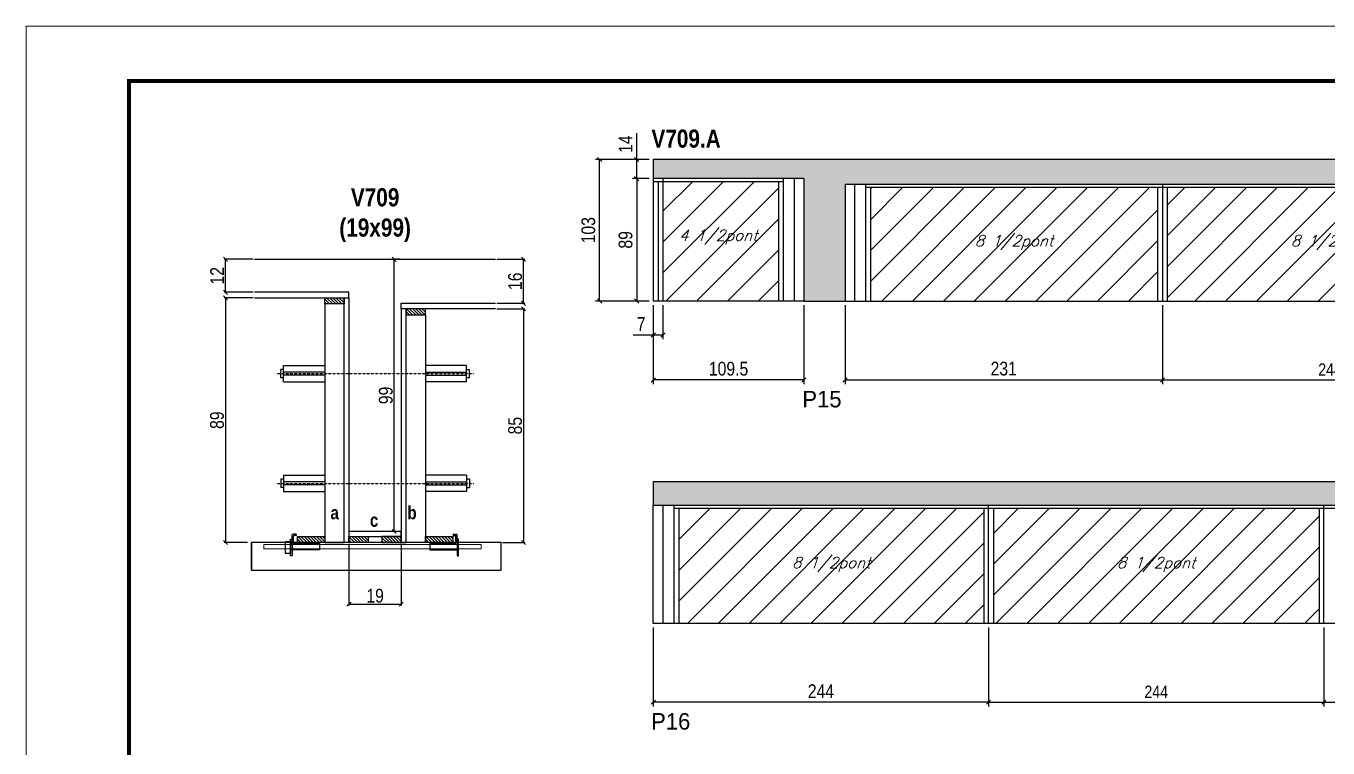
# Model space of a CAD drawing. Extents: x 13154 to 22413, y 1253 to 30260.
# Drawn here: x 17923 to 18870, y 27047 to 27572 of the extents above; entities that cross this region are included whole.
import ezdxf

# ---------------------------------------------------------------- set-up
doc = ezdxf.new("R2010")
doc.units = 0
doc.linetypes.add('DASHED', pattern=[0.75, 0.5, -0.25])
doc.linetypes.add('HIDDEN', pattern=[0.375, 0.25, -0.125])
for name, color, linetype in [('5', 5, 'Continuous'), ('barrote', 251, 'Continuous'), ('COTA', 241, 'Continuous'), ('detalhes', 4, 'Continuous'), ('NOMENCLATURA', 7, 'Continuous'), ('Painéis', 200, 'Continuous'), ('presilha', 1, 'Continuous'), ('SARR_2.2x10', 60, 'Continuous'), ('SARR_2.2x7', 40, 'Continuous'), ('SARR_3.5x7', 81, 'Continuous'), ('TENSOR', 3, 'Continuous'), ('texto', 7, 'Continuous')]:
    doc.layers.add(name, color=color, linetype=linetype)
for name, color, linetype, lineweight in [('CONCRETO', 251, 'Continuous', 25), ('Folhas', 255, 'Continuous', 9), ('Hachura', 251, 'Continuous', 9), ('SARRAFO DE PRESSAO', 251, 'DASHED', 9), ('SCO-___-LAJ', 2, 'Continuous', 0)]:
    doc.layers.add(name, color=color, linetype=linetype, lineweight=lineweight)
doc.styles.add('COTA TECNICA', font='techl___.ttf', dxfattribs={"height": 10})
doc.styles.add('COTA TECNICA 2X', font='techl___.ttf', dxfattribs={"height": 10})
doc.styles.add('COTA TECNICA-50', font='techl___.ttf', dxfattribs={"height": 9})
doc.styles.add('Romans', font='romans.shx')
doc.styles.add('ROMAS860', font='ROMAS860.SHX')
doc.styles.add('TECNICA', font='techb___.ttf', dxfattribs={"height": 10})
doc.dimstyles.new('COTA PAINEL-50', dxfattribs={"dimtxt": 9, "dimasz": 3, "dimexe": 3, "dimexo": 3, "dimgap": 3, "dimtad": 1, "dimdec": 1, "dimzin": 12, "dimdsep": 46, "dimtxsty": 'COTA TECNICA-50', "dimblk1": 'OBLIQUE', "dimblk2": 'OBLIQUE', "dimsah": 1, "dimcen": 0.9, "dimclrd": 4, "dimclre": 4, "dimclrt": 240, "dimadec": 1, "dimazin": 3, "dimtfac": 1, "dimtdec": 1, "dimtmove": 0, "dimatfit": 3, "dimfxl": 1, "dimtolj": 1, "dimtzin": 12, "dimarcsym": 0})
doc.dimstyles.new('PAINEL', dxfattribs={"dimtxt": 10, "dimasz": 3, "dimexe": 3, "dimexo": 3, "dimgap": 3, "dimtad": 1, "dimdec": 1, "dimzin": 12, "dimdsep": 46, "dimtxsty": 'COTA TECNICA', "dimblk1": 'OBLIQUE', "dimblk2": 'OBLIQUE', "dimsah": 1, "dimcen": 0.9, "dimclrd": 4, "dimclre": 4, "dimclrt": 240, "dimadec": 1, "dimazin": 3, "dimtfac": 1, "dimtdec": 1, "dimtmove": 0, "dimatfit": 3, "dimfxl": 1, "dimtolj": 1, "dimtzin": 12, "dimarcsym": 0})
doc.dimstyles.new('SECAO', dxfattribs={"dimscale": 0.333333, "dimtxt": 5, "dimasz": 9, "dimexe": 3, "dimexo": 3, "dimgap": 3, "dimtad": 1, "dimdec": 1, "dimlfac": 0.5, "dimzin": 12, "dimdsep": 46, "dimtxsty": 'COTA TECNICA 2X', "dimblk1": 'OBLIQUE', "dimblk2": 'OBLIQUE', "dimsah": 1, "dimcen": 0.9, "dimclrd": 4, "dimclre": 4, "dimclrt": 240, "dimadec": 1, "dimazin": 3, "dimtfac": 1, "dimtdec": 1, "dimtmove": 0, "dimatfit": 3, "dimfxl": 1, "dimtolj": 1, "dimtzin": 12, "dimarcsym": 0})

# ---------------------------------------------------------------- blocks, each defined once
blk = doc.blocks.new('9999999999')
at = {"layer": 'Folhas'}
blk.add_lwpolyline([(98138.98, 34190.21), (99623.98, 34190.21), (99623.98, 35240.21), (98138.98, 35240.21)], close=True, dxfattribs=at)
at = {"layer": 'Folhas', "color": 30, "const_width": 3}
blk.add_lwpolyline([(98213.98, 34230.21), (99583.98, 34230.21), (99583.98, 35200.21), (98213.98, 35200.21)], close=True, dxfattribs=at)
blk = doc.blocks.new('_Oblique')
at = {"color": 0, "linetype": 'ByBlock', "lineweight": -2}
blk.add_line((-0.5, -0.5), (0.5, 0.5), dxfattribs=at)
blk = doc.blocks.new('*D185')
at = {"layer": 'COTA', "color": 4, "linetype": 'ByBlock', "lineweight": -2, "transparency": 16777216}
for p, q in [((18379.42, 27369.05), (18379.42, 27311.62)), ((18488.92, 27369.05), (18488.92, 27311.62)), ((18488.92, 27314.62), (18379.42, 27314.62))]:
    blk.add_line(p, q, dxfattribs=at)
at = {"layer": 'Defpoints', "color": 0, "linetype": 'ByBlock', "transparency": 16777216}
for p in [(18379.42, 27372.05), (18488.92, 27372.05), (18379.42, 27314.62)]:
    blk.add_point(p, dxfattribs=at)
at = {"layer": 'COTA', "color": 4, "linetype": 'ByBlock', "lineweight": -2, "transparency": 16777216, "xscale": 3, "yscale": 3, "zscale": 3, "rotation": 180}
blk.add_blockref('_Oblique', (18379.42, 27314.62), dxfattribs=at)
at = {"layer": 'COTA', "color": 4, "linetype": 'ByBlock', "lineweight": -2, "transparency": 16777216, "xscale": 3, "yscale": 3, "zscale": 3}
blk.add_blockref('_Oblique', (18488.92, 27314.62), dxfattribs=at)
at = {"layer": 'COTA', "color": 240, "linetype": 'ByBlock', "transparency": 16777216, "insert": (18434.17, 27322.76), "char_height": 10, "attachment_point": 5, "style": 'COTA TECNICA'}
blk.add_mtext('\\A1;109.5', dxfattribs=at)
blk = doc.blocks.new('*D186')
at = {"layer": 'COTA', "color": 4, "lineweight": -2, "transparency": 16777216}
for p, q in [((18376.42, 27461.05), (18364.32, 27461.05)), ((18367.32, 27461.05), (18367.32, 27372.05)), ((18376.42, 27372.05), (18364.32, 27372.05))]:
    blk.add_line(p, q, dxfattribs=at)
at = {"layer": 'Defpoints', "color": 0, "transparency": 16777216}
for p in [(18379.42, 27461.05), (18367.32, 27372.05), (18379.42, 27372.05)]:
    blk.add_point(p, dxfattribs=at)
at = {"layer": 'COTA', "color": 4, "lineweight": -2, "transparency": 16777216, "xscale": 3, "yscale": 3, "zscale": 3}
for p, rotation in [((18367.32, 27461.05), 90), ((18367.32, 27372.05), 270)]:
    blk.add_blockref('_Oblique', p, dxfattribs=dict(at, rotation=rotation))
at = {"layer": 'COTA', "color": 240, "transparency": 16777216, "insert": (18359.22, 27416.55), "char_height": 10, "attachment_point": 5, "rotation": 90, "style": 'COTA TECNICA'}
blk.add_mtext('\\A1;89', dxfattribs=at)
blk = doc.blocks.new('*D187')
at = {"layer": 'COTA', "color": 4, "lineweight": -2, "transparency": 16777216}
for p, q in [((18367.32, 27475.05), (18367.32, 27494.17)), ((18376.42, 27475.05), (18364.32, 27475.05)), ((18367.32, 27461.05), (18367.32, 27475.05)), ((18376.42, 27461.05), (18364.32, 27461.05))]:
    blk.add_line(p, q, dxfattribs=at)
at = {"layer": 'Defpoints', "color": 0, "transparency": 16777216}
for p in [(18367.32, 27475.05), (18379.42, 27475.05), (18379.42, 27461.05)]:
    blk.add_point(p, dxfattribs=at)
at = {"layer": 'COTA', "color": 4, "lineweight": -2, "transparency": 16777216, "xscale": 3, "yscale": 3, "zscale": 3}
for p, rotation in [((18367.32, 27475.05), 90), ((18367.32, 27461.05), 270)]:
    blk.add_blockref('_Oblique', p, dxfattribs=dict(at, rotation=rotation))
at = {"layer": 'COTA', "color": 240, "transparency": 16777216, "insert": (18359.25, 27486.11), "char_height": 10, "attachment_point": 5, "rotation": 90, "style": 'COTA TECNICA'}
blk.add_mtext('\\A1;14', dxfattribs=at)
blk = doc.blocks.new('*D188')
at = {"layer": 'COTA', "color": 4, "lineweight": -2, "transparency": 16777216}
for p, q in [((18376.42, 27475.05), (18337.35, 27475.05)), ((18340.35, 27372.05), (18340.35, 27475.05)), ((18376.42, 27372.05), (18337.35, 27372.05))]:
    blk.add_line(p, q, dxfattribs=at)
at = {"layer": 'Defpoints', "color": 0, "transparency": 16777216}
for p in [(18340.35, 27475.05), (18379.42, 27475.05), (18379.42, 27372.05)]:
    blk.add_point(p, dxfattribs=at)
at = {"layer": 'COTA', "color": 4, "lineweight": -2, "transparency": 16777216, "xscale": 3, "yscale": 3, "zscale": 3}
for p, rotation in [((18340.35, 27475.05), 90), ((18340.35, 27372.05), 270)]:
    blk.add_blockref('_Oblique', p, dxfattribs=dict(at, rotation=rotation))
at = {"layer": 'COTA', "color": 240, "transparency": 16777216, "insert": (18332.13, 27423.55), "char_height": 10, "attachment_point": 5, "rotation": 90, "style": 'COTA TECNICA'}
blk.add_mtext('\\A1;103', dxfattribs=at)
blk = doc.blocks.new('*D189')
at = {"layer": 'COTA', "color": 4, "lineweight": -2, "transparency": 16777216}
for p, q in [((18379.42, 27369.05), (18379.42, 27344.3)), ((18386.42, 27369.05), (18386.42, 27344.3)), ((18379.42, 27347.3), (18364.69, 27347.3)), ((18386.42, 27347.3), (18379.42, 27347.3))]:
    blk.add_line(p, q, dxfattribs=at)
at = {"layer": 'Defpoints', "color": 0, "transparency": 16777216}
for p in [(18379.42, 27372.05), (18386.42, 27372.05), (18379.42, 27347.3)]:
    blk.add_point(p, dxfattribs=at)
at = {"layer": 'COTA', "color": 4, "lineweight": -2, "transparency": 16777216, "xscale": 3, "yscale": 3, "zscale": 3, "rotation": 180}
blk.add_blockref('_Oblique', (18379.42, 27347.3), dxfattribs=at)
at = {"layer": 'COTA', "color": 4, "lineweight": -2, "transparency": 16777216, "xscale": 3, "yscale": 3, "zscale": 3}
blk.add_blockref('_Oblique', (18386.42, 27347.3), dxfattribs=at)
at = {"layer": 'COTA', "color": 240, "transparency": 16777216, "insert": (18370.55, 27355.37), "char_height": 10, "attachment_point": 5, "style": 'COTA TECNICA'}
blk.add_mtext('\\A1;7', dxfattribs=at)
blk = doc.blocks.new('*D183')
at = {"layer": 'COTA', "color": 4, "linetype": 'ByBlock', "lineweight": -2, "transparency": 16777216}
for p, q in [((18749.92, 27369.05), (18749.92, 27311.62)), ((18993.92, 27369.05), (18993.92, 27311.62)), ((18749.92, 27314.62), (18993.92, 27314.62))]:
    blk.add_line(p, q, dxfattribs=at)
at = {"layer": 'Defpoints', "color": 0, "linetype": 'ByBlock', "transparency": 16777216}
for p in [(18749.92, 27372.05), (18993.92, 27372.05), (18993.92, 27314.62)]:
    blk.add_point(p, dxfattribs=at)
at = {"layer": 'COTA', "color": 4, "linetype": 'ByBlock', "lineweight": -2, "transparency": 16777216, "xscale": 3, "yscale": 3, "zscale": 3, "rotation": 180}
blk.add_blockref('_Oblique', (18749.92, 27314.62), dxfattribs=at)
at = {"layer": 'COTA', "color": 4, "linetype": 'ByBlock', "lineweight": -2, "transparency": 16777216, "xscale": 3, "yscale": 3, "zscale": 3}
blk.add_blockref('_Oblique', (18993.92, 27314.62), dxfattribs=at)
at = {"layer": 'COTA', "color": 240, "linetype": 'ByBlock', "transparency": 16777216, "insert": (18871.92, 27322.19), "char_height": 9, "attachment_point": 5, "style": 'COTA TECNICA-50'}
blk.add_mtext('\\A1;244', dxfattribs=at)
blk = doc.blocks.new('*D193')
at = {"layer": 'COTA', "color": 4, "lineweight": -2, "transparency": 16777216}
for p, q in [((18518.92, 27369.05), (18518.92, 27311.62)), ((18749.92, 27369.05), (18749.92, 27311.62)), ((18518.92, 27314.62), (18749.92, 27314.62))]:
    blk.add_line(p, q, dxfattribs=at)
at = {"layer": 'Defpoints', "color": 0, "transparency": 16777216}
for p in [(18518.92, 27372.05), (18749.92, 27372.05), (18749.92, 27314.62)]:
    blk.add_point(p, dxfattribs=at)
at = {"layer": 'COTA', "color": 4, "lineweight": -2, "transparency": 16777216, "xscale": 3, "yscale": 3, "zscale": 3, "rotation": 180}
blk.add_blockref('_Oblique', (18518.92, 27314.62), dxfattribs=at)
at = {"layer": 'COTA', "color": 4, "lineweight": -2, "transparency": 16777216, "xscale": 3, "yscale": 3, "zscale": 3}
blk.add_blockref('_Oblique', (18749.92, 27314.62), dxfattribs=at)
at = {"layer": 'COTA', "color": 240, "transparency": 16777216, "insert": (18634.42, 27322.84), "char_height": 10, "attachment_point": 5, "style": 'COTA TECNICA'}
blk.add_mtext('\\A1;231', dxfattribs=at)
blk = doc.blocks.new('PRESILHA METÁLICA 1')
at = {"layer": 'presilha'}
for p, q in [((6, 15.5), (7.5, 15.5)), ((6, -2.5), (6, 15.5)), ((7.5, 10.6), (7.5, 19.9)), ((7.5, 15.5), (7.5, -2.5)), ((12, 21), (8.6, 21)), ((9, 11.6), (9, 18.9)), ((12, 19.5), (9.6, 19.5)), ((12, 21), (12, 19.5)), ((0, 13), (6, 13)), ((0, 13), (0, 0)), ((6, 0), (0, 0)), ((6, 13), (6, 0)), ((37.5, 4.1), (7.5, 4.1)), ((37.5, 11), (9.6, 11)), ((37.5, 11), (37.5, 4.1)), ((7.5, -2.5), (6, -2.5))]:
    blk.add_line(p, q, dxfattribs=at)
for centre, radius, start, end in [((8.6, 19.9), 1.14, 90, 180), ((9.6, 18.9), 0.57, 90, 180), ((9.6, 11.6), 0.57, 180, 270)]:
    blk.add_arc(centre, radius, start, end, dxfattribs=at)
blk = doc.blocks.new('PRESILHA METÁLICA 2')
at = {"layer": 'presilha'}
for p, q in [((-5.2, 23.5), (-5.2, 22)), ((-5.2, 23.5), (-1.9, 23.5)), ((-5.2, 22), (-2.8, 22)), ((-2.2, 14.1), (-2.2, 21.4)), ((0.8, 18), (-0.8, 18)), ((-0.8, 18), (-0.8, 0)), ((-0.8, 14.6), (-0.8, 22.4)), ((0.8, 0), (0.8, 18)), ((-30.8, 13.5), (-30.8, 6.6)), ((-30.8, 13.5), (-2.8, 13.5)), ((-30.8, 6.6), (-0.8, 6.6)), ((-0.8, 0), (0.8, 0))]:
    blk.add_line(p, q, dxfattribs=at)
for centre, radius, start, end in [((-2.8, 21.4), 0.57, 0, 90), ((-1.9, 22.4), 1.14, 0, 90), ((-2.8, 14.1), 0.57, 270, 0)]:
    blk.add_arc(centre, radius, start, end, dxfattribs=at)
blk = doc.blocks.new('*D194')
at = {"layer": 'COTA', "color": 4, "lineweight": -2, "transparency": 16777216}
for p, q in [((18265.63, 27366.4), (18285.98, 27366.4)), ((18284.98, 27366.4), (18284.98, 27196.4)), ((18269.74, 27196.4), (18285.98, 27196.4))]:
    blk.add_line(p, q, dxfattribs=at)
at = {"layer": 'Defpoints', "color": 0, "transparency": 16777216}
for p in [(18264.63, 27366.4), (18268.74, 27196.4), (18284.98, 27196.4)]:
    blk.add_point(p, dxfattribs=at)
at = {"layer": 'COTA', "color": 4, "lineweight": -2, "transparency": 16777216, "xscale": 3, "yscale": 3, "zscale": 3}
for p, rotation in [((18284.98, 27366.4), 90), ((18284.98, 27196.4), 270)]:
    blk.add_blockref('_Oblique', p, dxfattribs=dict(at, rotation=rotation))
at = {"layer": 'COTA', "color": 240, "transparency": 16777216, "insert": (18278.85, 27281.4), "char_height": 10, "attachment_point": 5, "rotation": 90, "style": 'COTA TECNICA 2X'}
blk.add_mtext('\\A1;85', dxfattribs=at)
blk = doc.blocks.new('*D195')
at = {"layer": 'COTA', "color": 4, "lineweight": -2, "transparency": 16777216}
for p, q in [((18265.63, 27402.4), (18285.98, 27402.4)), ((18284.98, 27370.4), (18284.98, 27402.4)), ((18265.63, 27370.4), (18285.98, 27370.4))]:
    blk.add_line(p, q, dxfattribs=at)
at = {"layer": 'Defpoints', "color": 0, "transparency": 16777216}
for p in [(18264.63, 27402.4), (18284.98, 27402.4), (18264.63, 27370.4)]:
    blk.add_point(p, dxfattribs=at)
at = {"layer": 'COTA', "color": 4, "lineweight": -2, "transparency": 16777216, "xscale": 3, "yscale": 3, "zscale": 3}
for p, rotation in [((18284.98, 27402.4), 90), ((18284.98, 27370.4), 270)]:
    blk.add_blockref('_Oblique', p, dxfattribs=dict(at, rotation=rotation))
at = {"layer": 'COTA', "color": 240, "transparency": 16777216, "insert": (18278.87, 27386.4), "char_height": 10, "attachment_point": 5, "rotation": 90, "style": 'COTA TECNICA 2X'}
blk.add_mtext('\\A1;16', dxfattribs=at)
blk = doc.blocks.new('*D196')
at = {"layer": 'COTA', "color": 4, "lineweight": -2, "transparency": 16777216}
for p, q in [((18088.23, 27374.4), (18067.01, 27374.4)), ((18068.01, 27374.4), (18068.01, 27196.4)), ((18084.12, 27196.4), (18067.01, 27196.4))]:
    blk.add_line(p, q, dxfattribs=at)
at = {"layer": 'Defpoints', "color": 0, "transparency": 16777216}
for p in [(18089.23, 27374.4), (18068.01, 27196.4), (18085.12, 27196.4)]:
    blk.add_point(p, dxfattribs=at)
at = {"layer": 'COTA', "color": 4, "lineweight": -2, "transparency": 16777216, "xscale": 3, "yscale": 3, "zscale": 3}
for p, rotation in [((18068.01, 27374.4), 90), ((18068.01, 27196.4), 270)]:
    blk.add_blockref('_Oblique', p, dxfattribs=dict(at, rotation=rotation))
at = {"layer": 'COTA', "color": 240, "transparency": 16777216, "insert": (18061.91, 27285.4), "char_height": 10, "attachment_point": 5, "rotation": 90, "style": 'COTA TECNICA 2X'}
blk.add_mtext('\\A1;89', dxfattribs=at)
blk = doc.blocks.new('*D197')
at = {"layer": 'COTA', "color": 4, "lineweight": -2, "transparency": 16777216}
for p, q in [((18194.93, 27402.4), (18189.86, 27402.4)), ((18190.86, 27204.4), (18190.86, 27402.4)), ((18194.93, 27204.4), (18189.86, 27204.4))]:
    blk.add_line(p, q, dxfattribs=at)
at = {"layer": 'Defpoints', "color": 0, "transparency": 16777216}
for p in [(18190.86, 27402.4), (18195.93, 27402.4), (18195.93, 27204.4)]:
    blk.add_point(p, dxfattribs=at)
at = {"layer": 'COTA', "color": 4, "lineweight": -2, "transparency": 16777216, "xscale": 3, "yscale": 3, "zscale": 3}
for p, rotation in [((18190.86, 27402.4), 90), ((18190.86, 27204.4), 270)]:
    blk.add_blockref('_Oblique', p, dxfattribs=dict(at, rotation=rotation))
at = {"layer": 'COTA', "color": 240, "transparency": 16777216, "insert": (18184.77, 27303.4), "char_height": 10, "attachment_point": 5, "rotation": 90, "style": 'COTA TECNICA 2X'}
blk.add_mtext('\\A1;99', dxfattribs=at)
blk = doc.blocks.new('*D198')
at = {"layer": 'COTA', "color": 4, "lineweight": -2, "transparency": 16777216}
for p, q in [((18088.23, 27402.4), (18067.01, 27402.4)), ((18068.01, 27378.4), (18068.01, 27402.4)), ((18088.23, 27378.4), (18067.01, 27378.4))]:
    blk.add_line(p, q, dxfattribs=at)
at = {"layer": 'Defpoints', "color": 0, "transparency": 16777216}
for p in [(18068.01, 27402.4), (18089.23, 27402.4), (18089.23, 27378.4)]:
    blk.add_point(p, dxfattribs=at)
at = {"layer": 'COTA', "color": 4, "lineweight": -2, "transparency": 16777216, "xscale": 3, "yscale": 3, "zscale": 3}
for p, rotation in [((18068.01, 27402.4), 90), ((18068.01, 27378.4), 270)]:
    blk.add_blockref('_Oblique', p, dxfattribs=dict(at, rotation=rotation))
at = {"layer": 'COTA', "color": 240, "transparency": 16777216, "insert": (18061.95, 27390.4), "char_height": 10, "attachment_point": 5, "rotation": 90, "style": 'COTA TECNICA 2X'}
blk.add_mtext('\\A1;12', dxfattribs=at)
blk = doc.blocks.new('*D199')
at = {"layer": 'COTA', "color": 4, "lineweight": -2, "transparency": 16777216}
for p, q in [((18157.93, 27195.4), (18157.93, 27150.58)), ((18195.93, 27195.4), (18195.93, 27150.58)), ((18157.93, 27151.58), (18195.93, 27151.58))]:
    blk.add_line(p, q, dxfattribs=at)
at = {"layer": 'Defpoints', "color": 0, "transparency": 16777216}
for p in [(18157.93, 27196.4), (18195.93, 27196.4), (18195.93, 27151.58)]:
    blk.add_point(p, dxfattribs=at)
at = {"layer": 'COTA', "color": 4, "lineweight": -2, "transparency": 16777216, "xscale": 3, "yscale": 3, "zscale": 3, "rotation": 180}
blk.add_blockref('_Oblique', (18157.93, 27151.58), dxfattribs=at)
at = {"layer": 'COTA', "color": 4, "lineweight": -2, "transparency": 16777216, "xscale": 3, "yscale": 3, "zscale": 3}
blk.add_blockref('_Oblique', (18195.93, 27151.58), dxfattribs=at)
at = {"layer": 'COTA', "color": 240, "transparency": 16777216, "insert": (18176.93, 27157.67), "char_height": 10, "attachment_point": 5, "style": 'COTA TECNICA 2X'}
blk.add_mtext('\\A1;19', dxfattribs=at)
blk = doc.blocks.new('*D202')
at = {"layer": 'COTA', "color": 4, "linetype": 'ByBlock', "lineweight": -2, "transparency": 16777216}
for p, q in [((18623.42, 27134.55), (18623.42, 27077.26)), ((18867.42, 27134.55), (18867.42, 27077.26)), ((18623.42, 27080.26), (18867.42, 27080.26))]:
    blk.add_line(p, q, dxfattribs=at)
at = {"layer": 'Defpoints', "color": 0, "linetype": 'ByBlock', "transparency": 16777216}
for p in [(18623.42, 27137.55), (18867.42, 27137.55), (18867.42, 27080.26)]:
    blk.add_point(p, dxfattribs=at)
at = {"layer": 'COTA', "color": 4, "linetype": 'ByBlock', "lineweight": -2, "transparency": 16777216, "xscale": 3, "yscale": 3, "zscale": 3, "rotation": 180}
blk.add_blockref('_Oblique', (18623.42, 27080.26), dxfattribs=at)
at = {"layer": 'COTA', "color": 4, "linetype": 'ByBlock', "lineweight": -2, "transparency": 16777216, "xscale": 3, "yscale": 3, "zscale": 3}
blk.add_blockref('_Oblique', (18867.42, 27080.26), dxfattribs=at)
at = {"layer": 'COTA', "color": 240, "linetype": 'ByBlock', "transparency": 16777216, "insert": (18745.42, 27087.82), "char_height": 9, "attachment_point": 5, "style": 'COTA TECNICA-50'}
blk.add_mtext('\\A1;244', dxfattribs=at)
blk = doc.blocks.new('*D203')
at = {"layer": 'COTA', "color": 4, "linetype": 'ByBlock', "lineweight": -2, "transparency": 16777216}
for p, q in [((18379.42, 27134.55), (18379.42, 27077.26)), ((18623.42, 27134.55), (18623.42, 27077.26)), ((18623.42, 27080.26), (18379.42, 27080.26))]:
    blk.add_line(p, q, dxfattribs=at)
at = {"layer": 'Defpoints', "color": 0, "linetype": 'ByBlock', "transparency": 16777216}
for p in [(18379.42, 27137.55), (18623.42, 27137.55), (18379.42, 27080.26)]:
    blk.add_point(p, dxfattribs=at)
at = {"layer": 'COTA', "color": 4, "linetype": 'ByBlock', "lineweight": -2, "transparency": 16777216, "xscale": 3, "yscale": 3, "zscale": 3, "rotation": 180}
blk.add_blockref('_Oblique', (18379.42, 27080.26), dxfattribs=at)
at = {"layer": 'COTA', "color": 4, "linetype": 'ByBlock', "lineweight": -2, "transparency": 16777216, "xscale": 3, "yscale": 3, "zscale": 3}
blk.add_blockref('_Oblique', (18623.42, 27080.26), dxfattribs=at)
at = {"layer": 'COTA', "color": 240, "linetype": 'ByBlock', "transparency": 16777216, "insert": (18501.42, 27088.33), "char_height": 10, "attachment_point": 5, "style": 'COTA TECNICA'}
blk.add_mtext('\\A1;244', dxfattribs=at)
blk = doc.blocks.new('*D209')
at = {"layer": 'COTA', "color": 4, "lineweight": -2, "transparency": 16777216}
for p, q in [((18867.42, 27134.55), (18867.42, 27077.26)), ((19001.42, 27134.55), (19001.42, 27077.26)), ((18867.42, 27080.26), (19001.42, 27080.26))]:
    blk.add_line(p, q, dxfattribs=at)
at = {"layer": 'Defpoints', "color": 0, "transparency": 16777216}
for p in [(18867.42, 27137.55), (19001.42, 27137.55), (19001.42, 27080.26)]:
    blk.add_point(p, dxfattribs=at)
at = {"layer": 'COTA', "color": 4, "lineweight": -2, "transparency": 16777216, "xscale": 3, "yscale": 3, "zscale": 3, "rotation": 180}
blk.add_blockref('_Oblique', (18867.42, 27080.26), dxfattribs=at)
at = {"layer": 'COTA', "color": 4, "lineweight": -2, "transparency": 16777216, "xscale": 3, "yscale": 3, "zscale": 3}
blk.add_blockref('_Oblique', (19001.42, 27080.26), dxfattribs=at)
at = {"layer": 'COTA', "color": 240, "transparency": 16777216, "insert": (18934.42, 27088.48), "char_height": 10, "attachment_point": 5, "style": 'COTA TECNICA'}
blk.add_mtext('\\A1;134', dxfattribs=at)

msp = doc.modelspace()

# ---------------------------------------------------------------- hatches: boundary and pattern name
at = {"layer": 'COTA'}
h = msp.add_hatch(dxfattribs=at)
h.set_pattern_fill('AR-CONC', color=256, scale=0.03)
h.set_pattern_definition([(50, (0, 5.6626), (5.46554007, -0.47817257), [0.5715, -6.2865]), (355, (0, 5.6626), (-1.0573026, 5.7317054), [0.4572, -5.0292175]), (100.451445, (0.4555, 5.623), (4.4082374, 5.25353256), [0.4857003, -5.3427073]), (46.1842, (0, 7.1866), (8.1323712, -1.2612698), [0.85725, -9.42975]), (96.635558, (0.678, 7.0815), (7.122124, 7.4227837), [0.7285507, -8.0140682]), (351.18415, (0, 7.187), (7.122124, 7.4227837), [0.685799, -7.543792]), (21, (0.762, 6.8056), (4.54843174, -3.06795595), [0.5715, -6.2865]), (326, (0.762, 6.8056), (1.85406085, 5.525639), [0.4572, -5.0292]), (71.451445, (1.141, 6.55), (6.4024926, 2.4576831), [0.4857003, -5.3426981]), (37.5, (0, 5.6626), (0.0926581, 2.53665117), [0, -4.96824, 0, -5.1054, 0, -5.04825]), (7.5, (0, 5.6626), (2.00458988, 3.00541724), [0, -2.91084, 0, -4.85394, 0, -1.92405]), (327.5, (-1.6993, 5.6626), (4.06771786, -0.17186232), [0, -1.905, 0, -5.9436, 0, -7.8867]), (317.5, (-2.4613, 5.6626), (4.44387544, 0.76279473), [0, -2.4765, 0, -3.94716, 0, -5.6007])])
h.paths.add_polyline_path([(18518.92, 27457.05), (18749.92, 27457.05), (19242.42, 27457.05), (19242.42, 27475.05), (18379.42, 27475.05), (18379.42, 27461.05), (18488.92, 27461.05), (18488.92, 27372.05), (18518.92, 27372.05)])
h = msp.add_hatch(dxfattribs=at)
h.set_pattern_fill('AR-CONC', color=256, scale=0.03)
h.set_pattern_definition([(50, (1510.7056, -238.6188), (5.4655401, -0.47817257), [0.5715, -6.2865]), (355, (1510.7056, -238.619), (-1.0573026, 5.7317054), [0.4572, -5.0292175]), (100.451445, (1511.161, -238.6586), (4.4082374, 5.2535326), [0.4857003, -5.3427073]), (46.1842, (1510.7056, -237.095), (8.1323712, -1.2612698), [0.85725, -9.42975]), (96.635558, (1511.383, -237.2), (7.122124, 7.4227837), [0.7285507, -8.0140682]), (351.18415, (1510.706, -237.095), (7.122124, 7.4227837), [0.685799, -7.543792]), (21, (1511.4676, -237.4758), (4.54843174, -3.06795595), [0.5715, -6.2865]), (326, (1511.4676, -237.476), (1.85406085, 5.525639), [0.4572, -5.0292]), (71.451445, (1511.8466, -237.7314), (6.4024926, 2.4576831), [0.4857003, -5.3426981]), (37.5, (1510.7056, -238.6188), (0.0926581, 2.53665117), [0, -4.96824, 0, -5.1054, 0, -5.04825]), (7.5, (1510.7056, -238.6188), (2.00458988, 3.00541724), [0, -2.91084, 0, -4.85394, 0, -1.92405]), (327.5, (1509.0063, -238.6188), (4.06771786, -0.17186232), [0, -1.905, 0, -5.9436, 0, -7.8867]), (317.5, (1508.2443, -238.6188), (4.44387544, 0.76279473), [0, -2.4765, 0, -3.94716, 0, -5.6007])])
h.paths.add_polyline_path([(19098.92, 27157.55), (19120.92, 27157.55), (19120.92, 27240.55), (18379.42, 27240.55), (18379.42, 27223.55), (19098.92, 27223.55)])
at = {"layer": 'Hachura', "linetype": 'ByBlock'}
h = msp.add_hatch(dxfattribs=at)
h.set_pattern_fill('ANSI31', color=256, scale=5)
h.set_pattern_definition([(45, (0, -19.111), (-11.22532, 11.22532), [])])
h.paths.add_polyline_path([(18470.42, 27372.05), (18470.42, 27458.85), (18386.42, 27458.85), (18386.42, 27372.05)])
h.paths.add_polyline_path([(18746.42, 27372.05), (18746.42, 27454.85), (18537.42, 27454.85), (18537.42, 27372.05)])
h = msp.add_hatch(dxfattribs=at)
h.set_pattern_fill('ANSI31', color=256, scale=5)
h.paths.add_polyline_path([(18753.42, 27454.85), (18753.42, 27372.05), (18990.42, 27372.05), (18990.42, 27454.85)])
h.paths.add_polyline_path([(19115.92, 27372.05), (19115.92, 27454.85), (18997.42, 27454.85), (18997.42, 27372.05)])
h.paths.add_polyline_path([(19223.92, 27454.85), (19115.92, 27454.85), (19115.92, 27372.05), (19223.92, 27372.05)])
h.paths.add_polyline_path([(18626.92, 27221.35), (18626.92, 27137.55), (18863.92, 27137.55), (18863.92, 27221.35)])
h.paths.add_polyline_path([(18619.92, 27137.55), (18619.92, 27221.35), (18397.92, 27221.35), (18397.92, 27137.55)])
at = {"layer": 'SARR_2.2x10'}
h = msp.add_hatch(dxfattribs=at)
h.set_pattern_fill('ANSI31', color=256, scale=0.5, angle=90)
h.set_pattern_definition([(135, (51313.8686, -96315.7658), (-1.122532015, -1.122532015), [])])
h.paths.add_polyline_path([(18120.33, 27200.8), (18120.33, 27196.4), (18140.33, 27196.4), (18140.33, 27200.8)])
h = msp.add_hatch(dxfattribs=at)
h.set_pattern_fill('ANSI31', color=256, scale=0.5, angle=90)
h.set_pattern_definition([(135, (51407.0686, -96315.7658), (-1.122532015, -1.122532015), [])])
h.paths.add_polyline_path([(18213.53, 27200.8), (18213.53, 27196.4), (18233.53, 27196.4), (18233.53, 27200.8)])
at = {"layer": 'SARR_2.2x7'}
h = msp.add_hatch(dxfattribs=at)
h.set_pattern_fill('ANSI31', color=256, scale=0.5, angle=90)
h.set_pattern_definition([(135, (51307.8686, -96142.1658), (-1.122532015, -1.122532015), [])])
h.paths.add_polyline_path([(18154.33, 27374.4), (18154.33, 27370), (18140.33, 27370), (18140.33, 27374.4)])
h = msp.add_hatch(dxfattribs=at)
h.set_pattern_fill('ANSI31', color=256, scale=0.5, angle=90)
h.set_pattern_definition([(135, (51327.8686, -96150.1658), (-1.122532015, -1.122532015), [])])
h.paths.add_polyline_path([(18199.53, 27366.4), (18199.53, 27362), (18213.53, 27362), (18213.53, 27366.4)])
h = msp.add_hatch(dxfattribs=at)
h.set_pattern_fill('ANSI31', color=256, scale=0.5, angle=90)
h.set_pattern_definition([(135, (51393.4686, -96315.7658), (-1.122532015, -1.122532015), [])])
h.paths.add_polyline_path([(18171.93, 27196.4), (18171.93, 27200.8), (18157.93, 27200.8), (18157.93, 27196.4)])
h = msp.add_hatch(dxfattribs=at)
h.set_pattern_fill('ANSI31', color=256, scale=0.5, angle=90)
h.set_pattern_definition([(135, (51331.4686, -96315.7658), (-1.122532015, -1.122532015), [])])
h.paths.add_polyline_path([(18181.93, 27196.4), (18181.93, 27200.8), (18195.93, 27200.8), (18195.93, 27196.4)])

# ---------------------------------------------------------------- linework, layer by layer
at = {"ltscale": 3}
for p, q in [((18108.33, 27316.24), (18108.33, 27322.24)), ((18110.33, 27322.24), (18108.33, 27322.24)), ((18110.33, 27313.24), (18110.33, 27325.24)), ((18110.33, 27325.24), (18140.33, 27325.24)), ((18140.33, 27320.24), (18110.33, 27320.24)), ((18140.33, 27318.24), (18110.33, 27318.24)), ((18243.53, 27325.24), (18213.53, 27325.24)), ((18213.53, 27320.24), (18243.53, 27320.24)), ((18213.53, 27318.24), (18243.53, 27318.24)), ((18243.53, 27313.24), (18243.53, 27325.24)), ((18243.53, 27322.24), (18245.53, 27322.24)), ((18245.53, 27316.24), (18245.53, 27322.24)), ((18110.33, 27316.24), (18108.33, 27316.24)), ((18110.33, 27313.24), (18140.33, 27313.24)), ((18243.53, 27313.24), (18213.53, 27313.24)), ((18245.53, 27316.24), (18243.53, 27316.24)), ((18108.33, 27242.45), (18108.33, 27236.45)), ((18110.33, 27242.45), (18108.33, 27242.45)), ((18110.33, 27245.45), (18110.33, 27233.45)), ((18110.33, 27245.45), (18140.33, 27245.45)), ((18243.53, 27245.45), (18213.53, 27245.45)), ((18243.53, 27245.45), (18243.53, 27233.45)), ((18245.53, 27242.45), (18243.53, 27242.45)), ((18245.53, 27242.45), (18245.53, 27236.45)), ((18110.33, 27236.45), (18108.33, 27236.45)), ((18140.33, 27240.45), (18110.33, 27240.45)), ((18140.33, 27238.45), (18110.33, 27238.45)), ((18110.33, 27233.45), (18140.33, 27233.45)), ((18213.53, 27240.45), (18243.53, 27240.45)), ((18213.53, 27238.45), (18243.53, 27238.45)), ((18243.53, 27233.45), (18213.53, 27233.45)), ((18243.53, 27236.45), (18245.53, 27236.45))]:
    msp.add_line(p, q, dxfattribs=at)
at = {"layer": 'barrote'}
msp.add_lwpolyline([(18086.87, 27176.4), (18268.79, 27176.4), (18268.79, 27196.4), (18086.87, 27196.4)], close=True, dxfattribs=at)
at = {"layer": 'CONCRETO', "linetype": 'Continuous'}
msp.add_line((18089.23, 27402.4), (18264.63, 27402.4), dxfattribs=at)
at = {"layer": 'COTA'}
for p, q in [((19242.42, 27475.05), (18379.42, 27475.05)), ((18379.42, 27475.05), (18379.42, 27461.05)), ((18488.92, 27372.05), (18518.92, 27372.05))]:
    msp.add_line(p, q, dxfattribs=at)
at = {"layer": 'COTA', "linetype": 'ByBlock'}
for p, q in [((19120.92, 27240.55), (18379.42, 27240.55)), ((18379.42, 27240.55), (18379.42, 27223.55))]:
    msp.add_line(p, q, dxfattribs=at)
at = {"layer": 'detalhes', "color": 250}
msp.add_line((18086.87, 27176.4), (18086.87, 27196.4), dxfattribs=at)
at = {"layer": 'Painéis', "linetype": 'Continuous'}
for p, q in [((18379.42, 27461.05), (18379.42, 27372.05)), ((18488.92, 27461.05), (18379.42, 27461.05)), ((18488.92, 27461.05), (18488.92, 27372.05)), ((18518.92, 27457.05), (18518.92, 27372.05)), ((18518.92, 27457.05), (18749.92, 27457.05)), ((18749.92, 27457.05), (18749.92, 27372.05)), ((18749.92, 27457.05), (19242.42, 27457.05)), ((18488.92, 27372.05), (18379.42, 27372.05)), ((18518.92, 27372.05), (19242.42, 27372.05)), ((18379.42, 27137.55), (18379.42, 27223.55)), ((18379.42, 27223.55), (19098.92, 27223.55)), ((18623.42, 27137.55), (18623.42, 27223.55)), ((18867.42, 27137.55), (18867.42, 27223.55)), ((19120.92, 27137.55), (18379.42, 27137.55))]:
    msp.add_line(p, q, dxfattribs=at)
at = {"layer": 'Painéis', "linetype": 'Continuous', "elevation": 0}
for points in [[(18089.23, 27374.4), (18157.93, 27374.4), (18157.93, 27378.4), (18089.23, 27378.4)], [(18264.63, 27366.4), (18195.93, 27366.4), (18195.93, 27370.4), (18264.63, 27370.4)]]:
    msp.add_lwpolyline(points, dxfattribs=at)
at = {"layer": 'Painéis', "linetype": 'Continuous'}
for points in [[(18154.33, 27196.4), (18154.33, 27374.4), (18157.93, 27374.4), (18157.93, 27196.4)], [(18199.53, 27196.4), (18199.53, 27366.4), (18195.93, 27366.4), (18195.93, 27196.4)], [(18195.93, 27204.4), (18157.93, 27204.4), (18157.93, 27200.8), (18195.93, 27200.8)]]:
    msp.add_lwpolyline(points, close=True, dxfattribs=at)
at = {"layer": 'SARR_2.2x10'}
for points in [[(18120.33, 27200.8), (18140.33, 27200.8), (18140.33, 27196.4), (18120.33, 27196.4)], [(18213.53, 27200.8), (18233.53, 27200.8), (18233.53, 27196.4), (18213.53, 27196.4)]]:
    msp.add_lwpolyline(points, close=True, dxfattribs=at)
at = {"layer": 'SARR_2.2x7', "linetype": 'HIDDEN'}
msp.add_line((18386.42, 27461.05), (18386.42, 27372.05), dxfattribs=at)
at = {"layer": 'SARR_2.2x7', "linetype": 'Continuous'}
for p, q in [((18481.92, 27461.05), (18481.92, 27372.05)), ((18473.92, 27458.85), (18379.42, 27458.85)), ((18525.92, 27457.05), (18525.92, 27372.05)), ((18533.92, 27454.85), (18749.92, 27454.85)), ((18749.92, 27454.85), (18993.92, 27454.85)), ((18386.42, 27223.55), (18386.42, 27137.55)), ((18394.42, 27221.35), (18623.42, 27221.35)), ((18623.42, 27221.35), (18867.42, 27221.35)), ((18867.42, 27221.35), (19001.42, 27221.35))]:
    msp.add_line(p, q, dxfattribs=at)
at = {"layer": 'SARR_2.2x7', "elevation": 0}
for points in [[(18140.33, 27374.4), (18154.33, 27374.4), (18154.33, 27370), (18140.33, 27370)], [(18213.53, 27366.4), (18199.53, 27366.4), (18199.53, 27362), (18213.53, 27362)]]:
    msp.add_lwpolyline(points, close=True, dxfattribs=at)
at = {"layer": 'SARR_2.2x7'}
for points in [[(18157.93, 27200.8), (18171.93, 27200.8), (18171.93, 27196.4), (18157.93, 27196.4)], [(18195.93, 27200.8), (18181.93, 27200.8), (18181.93, 27196.4), (18195.93, 27196.4)]]:
    msp.add_lwpolyline(points, close=True, dxfattribs=at)
at = {"layer": 'SARR_3.5x7'}
for p, q in [((18473.92, 27461.05), (18473.92, 27372.05)), ((18382.92, 27458.85), (18382.92, 27372.05)), ((18470.42, 27458.85), (18470.42, 27372.05)), ((18533.92, 27457.05), (18533.92, 27372.05)), ((18537.42, 27454.85), (18537.42, 27372.05)), ((18746.42, 27454.85), (18746.42, 27372.05)), ((18753.42, 27454.85), (18753.42, 27372.05)), ((18394.42, 27223.55), (18394.42, 27137.55)), ((18397.92, 27221.35), (18397.92, 27137.55)), ((18619.92, 27221.35), (18619.92, 27137.55)), ((18626.92, 27221.35), (18626.92, 27137.55)), ((18863.92, 27221.35), (18863.92, 27137.55))]:
    msp.add_line(p, q, dxfattribs=at)
for points in [[(18154.33, 27370), (18140.33, 27370), (18140.33, 27196.4), (18154.33, 27196.4)], [(18199.53, 27362), (18213.53, 27362), (18213.53, 27196.4), (18199.53, 27196.4)]]:
    msp.add_lwpolyline(points, close=True, dxfattribs=at)
at = {"layer": 'SCO-___-LAJ', "color": 1}
msp.add_lwpolyline([(18095.88, 27195.07), (18254.14, 27195.07), (18254.14, 27191.87), (18095.88, 27191.87)], close=True, dxfattribs=at)
at = {"layer": 'TENSOR', "linetype": 'HIDDEN', "ltscale": 0.5}
for p, q in [((18105.33, 27319.24), (18248.83, 27319.24)), ((18105.33, 27239.45), (18248.83, 27239.45))]:
    msp.add_line(p, q, dxfattribs=at)

# ---------------------------------------------------------------- block references
at = {"layer": 'presilha', "xscale": 0.6666666666666666, "yscale": 0.6666666666666666, "zscale": 0.6666666666666666}
for name, p in [('PRESILHA METÁLICA 1', (18111.46, 27188.44)), ('PRESILHA METÁLICA 2', (18237.21, 27186.77))]:
    msp.add_blockref(name, p, dxfattribs=at)
at = {"layer": 'SARRAFO DE PRESSAO', "color": 6, "linetype": 'ByBlock'}
msp.add_blockref('9999999999', (-80216.1, -7668.18), dxfattribs=at)

# ---------------------------------------------------------------- texts
at = {"layer": '5', "linetype": 'Continuous', "style": 'ROMAS860'}
for s, p in [('P15', (18487.88, 27294.72)), ('P16', (18377.79, 27060.36))]:
    msp.add_text(s, height=12, rotation=359.99996, dxfattribs=at).set_placement(p)
at = {"layer": 'detalhes', "style": 'TECNICA'}
for s, p in [('b', (18200.43, 27213.29)), ('a', (18144.46, 27213.3)), ('c', (18173.18, 27207.88))]:
    msp.add_text(s, height=9.6, dxfattribs=at).set_placement(p)
at = {"layer": 'NOMENCLATURA', "style": 'TECNICA'}
msp.add_text('V709.A', height=13.2, dxfattribs=at).set_placement((18378.04, 27483.57))
at = {"layer": 'NOMENCLATURA', "insert": (18176.93, 27454.1), "char_height": 13.2, "attachment_point": 2, "style": 'TECNICA'}
msp.add_mtext_dynamic_manual_height_columns('V709\\P(19x99)', width=300.2766, gutter_width=1, heights=[0], dxfattribs=at)
at = {"layer": 'texto', "color": 2, "char_height": 8, "attachment_point": 5, "style": 'Romans'}
for s, insert in [('{\\Q19;\\C256;4 1/2pont}', (18426.67, 27418.55)), ('{\\Q19;\\C256;8 1/2pont}', (18641.92, 27414.55)), ('{\\Q19;\\C256;8 1/2pont}', (18871.92, 27414.55)), ('{\\Q19;\\C256;8 1/2pont}', (18508.92, 27180.55)), ('{\\Q19;\\C256;8 1/2pont}', (18745.42, 27180.55))]:
    msp.add_mtext(s, dxfattribs=dict(at, insert=insert))

# ---------------------------------------------------------------- dimensions: what is measured, and where the dimension line sits
at = {"layer": 'COTA'}
for base, p1, p2, angle, dimstyle, picture, middle in [((18367.32, 27475.05), (18379.42, 27461.05), (18379.42, 27475.05), 90, 'PAINEL', '*D187', (18359.25, 27486.11)), ((18340.35, 27475.05), (18379.42, 27372.05), (18379.42, 27475.05), 90, 'PAINEL', '*D188', (18332.13, 27423.55)), ((18367.32, 27372.05), (18379.42, 27461.05), (18379.42, 27372.05), 90, 'PAINEL', '*D186', (18359.22, 27416.55)), ((18068.01, 27402.4), (18089.23, 27378.4), (18089.23, 27402.4), 90, 'SECAO', '*D198', (18061.95, 27390.4)), ((18190.86, 27402.4), (18195.93, 27204.4), (18195.93, 27402.4), 90, 'SECAO', '*D197', (18184.77, 27303.4)), ((18284.98, 27402.4), (18264.63, 27370.4), (18264.63, 27402.4), 90, 'SECAO', '*D195', (18278.87, 27386.4)), ((18068.01, 27196.4, 0), (18089.23, 27374.4), (18085.12, 27196.4, 0), 90, 'SECAO', '*D196', (18061.91, 27285.4, 0)), ((18284.98, 27196.4, 0), (18264.63, 27366.4), (18268.74, 27196.4, 0), 90, 'SECAO', '*D194', (18278.85, 27281.4, 0)), ((18379.42, 27347.3), (18386.42, 27372.05), (18379.42, 27372.05), 180, 'PAINEL', '*D189', (18370.55, 27355.37))]:
    dim = msp.add_linear_dim(base=base, p1=p1, p2=p2, angle=angle, dimstyle=dimstyle, dxfattribs=at)
    dim.commit()
    dim.dimension.update_dxf_attribs({"geometry": picture, "text_midpoint": middle})
at = {"layer": 'COTA', "linetype": 'ByBlock'}
for base, p1, p2, picture, middle in [((18379.42, 27314.62), (18488.92, 27372.05), (18379.42, 27372.05), '*D185', (18434.17, 27322.76)), ((18379.42, 27080.26), (18623.42, 27137.55), (18379.42, 27137.55), '*D203', (18501.42, 27088.33))]:
    dim = msp.add_linear_dim(base=base, p1=p1, p2=p2, angle=180, dimstyle='PAINEL', dxfattribs=at)
    dim.commit()
    dim.dimension.update_dxf_attribs({"geometry": picture, "text_midpoint": middle})
at = {"layer": 'COTA'}
for base, p1, p2, dimstyle, picture, middle in [((18749.92, 27314.62), (18518.92, 27372.05), (18749.92, 27372.05), 'PAINEL', '*D193', (18634.42, 27322.84)), ((18195.93, 27151.58), (18157.93, 27196.4), (18195.93, 27196.4), 'SECAO', '*D199', (18176.93, 27157.67)), ((19001.42, 27080.26), (18867.42, 27137.55), (19001.42, 27137.55), 'PAINEL', '*D209', (18934.42, 27088.48))]:
    dim = msp.add_linear_dim(base=base, p1=p1, p2=p2, dimstyle=dimstyle, dxfattribs=at)
    dim.commit()
    dim.dimension.update_dxf_attribs({"geometry": picture, "text_midpoint": middle})
at = {"layer": 'COTA', "linetype": 'ByBlock'}
for base, p1, p2, picture, middle in [((18993.92, 27314.62), (18749.92, 27372.05), (18993.92, 27372.05), '*D183', (18871.92, 27322.19)), ((18867.42, 27080.26), (18623.42, 27137.55), (18867.42, 27137.55), '*D202', (18745.42, 27087.82))]:
    dim = msp.add_linear_dim(base=base, p1=p1, p2=p2, angle=180, dimstyle='COTA PAINEL-50', override={"dimarcsym": 1}, dxfattribs=at)
    dim.commit()
    dim.dimension.update_dxf_attribs({"geometry": picture, "text_midpoint": middle})

doc.saveas('drawing.dxf')
